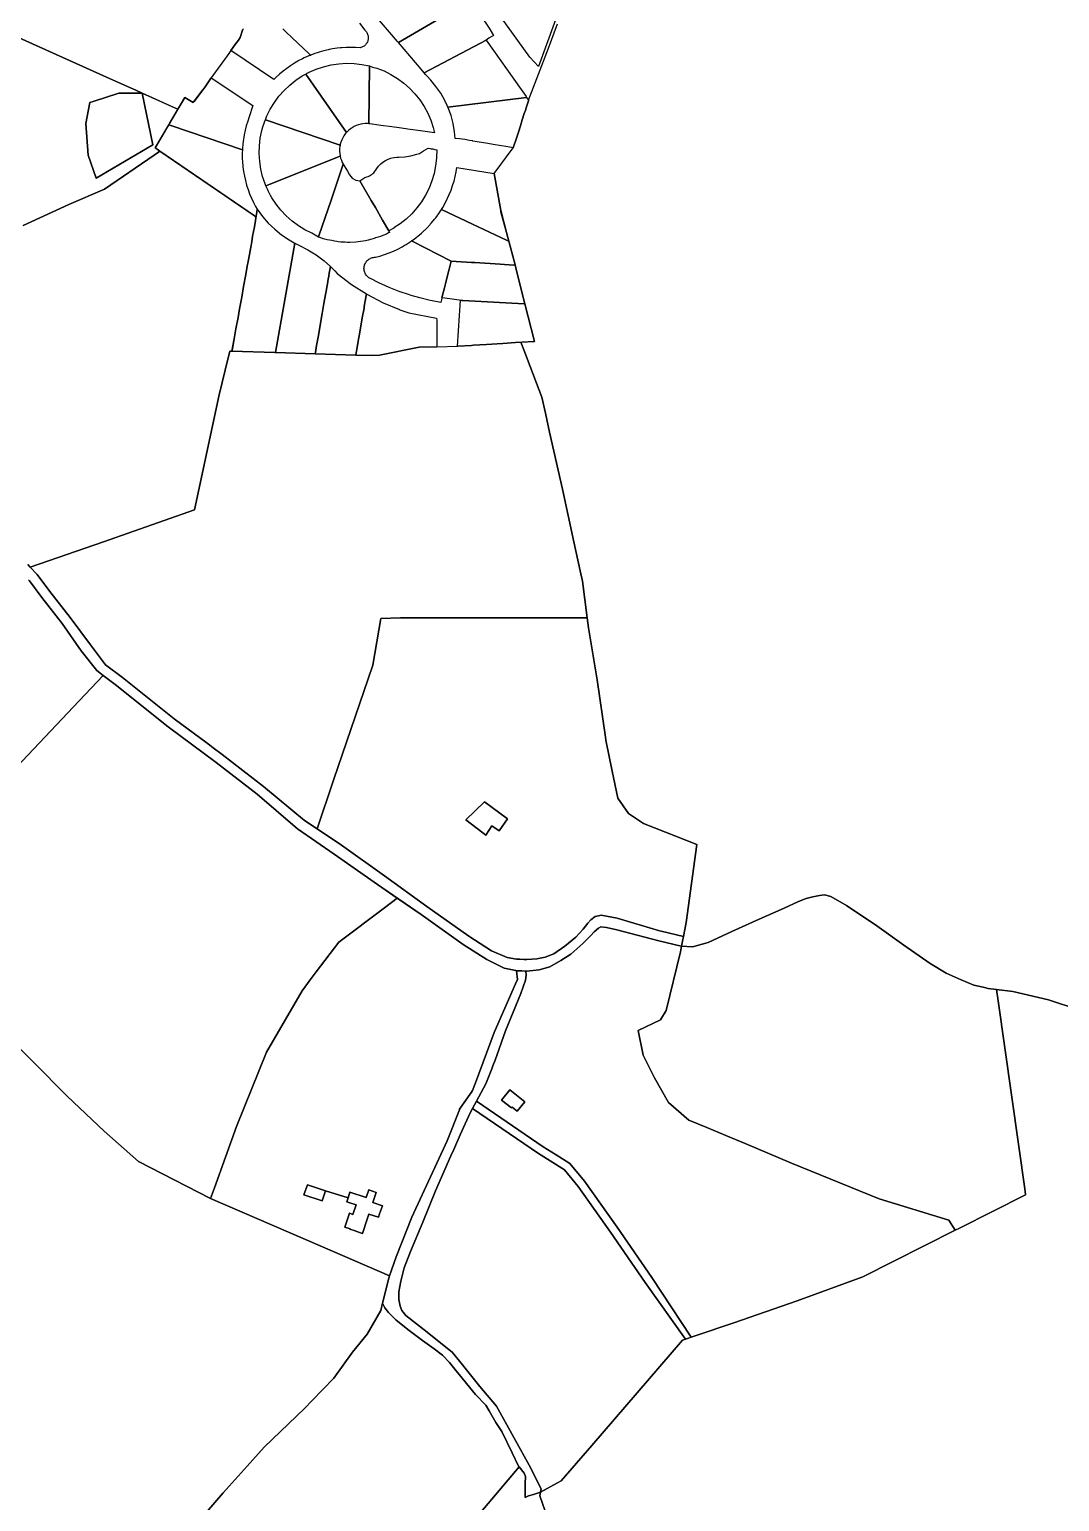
# Model space of a CAD drawing. Header units: metres. Extents: x 3 to 1027712, y 40 to 4430649.
# Drawn here: x 513000 to 513622, y 4410900 to 4411789 of the extents above; entities that cross this region are included whole.
import ezdxf

# ---------------------------------------------------------------- set-up
doc = ezdxf.new("R2010")
doc.units = ezdxf.units.M
doc.header["$MEASUREMENT"] = 0
doc.layers.add('A.ES.SDGC.CP.07003.cadastralparcel — CadastralParcel', color=1, linetype='Continuous')

msp = doc.modelspace()

# ---------------------------------------------------------------- linework, layer by layer
at = {"layer": 'A.ES.SDGC.CP.07003.cadastralparcel — CadastralParcel', "color": 7, "linetype": 'Continuous', "flags": 128}
for points in [[(513242.85, 4411795.78), (513244.45, 4411793.63), (513222.61, 4411780.91), (513222.13, 4411781.47), (513198.15, 4411809.66), (513220.04, 4411826.43), (513242.85, 4411795.78)], [(513238.19, 4411762.59), (513236.29, 4411764.83), (513222.61, 4411780.91), (513266.18, 4411806.29), (513277.88, 4411788.93), (513277.8, 4411788.88), (513278.02, 4411788.51), (513280.07, 4411785.1), (513277.26, 4411783.52), (513275.66, 4411782.4), (513238.19, 4411762.59)], [(513318.3, 4411796.92), (513307.14, 4411766.55), (513301.96, 4411772.13), (513281.31, 4411800.8), (513299.88, 4411814.01), (513318.3, 4411796.92)], [(513299.69, 4411748.3), (513300.03, 4411747.82), (513252.5, 4411741.85), (513252.05, 4411742.84), (513251.41, 4411744.22), (513251.08, 4411744.93), (513250.6, 4411745.99), (513248.13, 4411750.32), (513245.29, 4411754.41), (513242.11, 4411758.25), (513241.82, 4411758.56), (513240.08, 4411760.38), (513239.01, 4411761.63), (513238.19, 4411762.59), (513275.66, 4411782.4), (513296.69, 4411752.56), (513299.69, 4411748.3)], [(513187.37, 4411718.91), (513142.24, 4411734.32), (513143.14, 4411736.59), (513145.22, 4411740.77), (513147.67, 4411744.76), (513150.45, 4411748.52), (513153.55, 4411752.02), (513156.94, 4411755.24), (513160.6, 4411758.16), (513164.5, 4411760.74), (513166, 4411761.55), (513166.57, 4411761.86), (513191.26, 4411726.63), (513191.1, 4411726.45), (513190.5, 4411725.74), (513189.68, 4411724.6), (513188.97, 4411723.4), (513188.36, 4411722.13), (513187.96, 4411721.09), (513187.86, 4411720.82), (513187.48, 4411719.48), (513187.37, 4411718.91)], [(513167.14, 4411762.17), (513168.61, 4411762.97), (513172.9, 4411764.84), (513177.34, 4411766.32), (513181.88, 4411767.41), (513186.51, 4411768.1), (513191.18, 4411768.39), (513195.85, 4411768.27), (513200.5, 4411767.74), (513205.09, 4411766.81), (513204.78, 4411731.89), (513203.97, 4411731.95), (513202.57, 4411731.95), (513201.18, 4411731.83), (513199.8, 4411731.59), (513198.44, 4411731.23), (513197.12, 4411730.75), (513195.85, 4411730.17), (513194.64, 4411729.47), (513193.48, 4411728.68), (513192.4, 4411727.79), (513191.41, 4411726.8), (513191.26, 4411726.63), (513166.57, 4411761.86), (513167.14, 4411762.17)], [(513206.96, 4411765.97), (513209.57, 4411765.48), (513213.92, 4411763.77), (513218.11, 4411761.68), (513222.1, 4411759.23), (513225.86, 4411756.45), (513229.36, 4411753.35), (513232.58, 4411749.96), (513235.49, 4411746.3), (513238.07, 4411742.4), (513240.31, 4411738.29), (513242.17, 4411734), (513243.66, 4411729.57), (513244.41, 4411726.4), (513241.59, 4411726.79), (513235.85, 4411727.58), (513229.73, 4411728.42), (513223.02, 4411729.35), (513218.66, 4411729.95), (513211.9, 4411730.88), (513206.75, 4411731.59), (513205.37, 4411731.83), (513204.78, 4411731.89), (513205.09, 4411766.81), (513206.96, 4411765.97)], [(513084.35, 4411732.01), (513093.61, 4411747.77), (513098.67, 4411744.77), (513104.46, 4411752.45), (513105.38, 4411753.67), (513109.56, 4411759.56), (513134.61, 4411742.81), (513132.48, 4411735.98), (513131.54, 4411733.36), (513130.71, 4411730.69), (513130.01, 4411727.98), (513129.42, 4411725.25), (513129.18, 4411723.86), (513128.94, 4411722.5), (513128.59, 4411719.71), (513128.37, 4411716.93), (513128.34, 4411716.1), (513085.14, 4411730.91), (513083.94, 4411731.32), (513084.35, 4411732.01)], [(513067.76, 4411750.39), (513074.3, 4411719.13), (513040.11, 4411699.01), (513035.25, 4411712.88), (513033.86, 4411732.13), (513036.11, 4411744.62), (513038.31, 4411745.33), (513053.82, 4411750.35), (513067.76, 4411750.39)], [(513067.76, 4411750.39), (513053.82, 4411750.35), (513038.31, 4411745.33), (513036.11, 4411744.62), (513033.86, 4411732.13), (513035.25, 4411712.88), (513040.11, 4411699.01), (513074.3, 4411719.13), (513067.76, 4411750.39)], [(513300.03, 4411747.82), (513301.24, 4411746.09), (513301.16, 4411745.81), (513300.75, 4411744.57), (513300.16, 4411742.72), (513299.55, 4411740.85), (513299.46, 4411740.57), (513298.62, 4411737.98), (513297.42, 4411734.26), (513296.25, 4411730.65), (513295.03, 4411726.87), (513293.46, 4411722.01), (513292.31, 4411718.46), (513291.93, 4411717.3), (513288.67, 4411717.86), (513283.71, 4411718.7), (513281.09, 4411719.15), (513275.49, 4411720.1), (513271.43, 4411720.79), (513269.02, 4411721.2), (513267.51, 4411721.46), (513267.45, 4411721.47), (513265.49, 4411721.8), (513262.66, 4411722.28), (513261.12, 4411722.55), (513259.5, 4411722.82), (513256.79, 4411723.03), (513256.46, 4411727.04), (513255.62, 4411731.95), (513254.36, 4411736.77), (513252.68, 4411741.46), (513252.5, 4411741.85), (513300.03, 4411747.82)], [(513128.34, 4411716.1), (513128.26, 4411714.13), (513128.27, 4411711.34), (513128.28, 4411711.22), (513128.41, 4411708.55), (513128.59, 4411706.59), (513128.66, 4411705.77), (513129.04, 4411703), (513129.54, 4411700.24), (513130.16, 4411697.52), (513130.89, 4411694.82), (513131.08, 4411694.24), (513131.74, 4411692.16), (513132.71, 4411689.53), (513133.79, 4411686.95), (513134.98, 4411684.42), (513136.28, 4411681.95), (513137.24, 4411680.3), (513136.98, 4411678.47), (513136.48, 4411674.96), (513136.31, 4411675.82), (513078.53, 4411715.35), (513076.86, 4411716.49), (513075.69, 4411717.29), (513083.94, 4411731.32), (513085.14, 4411730.91), (513128.34, 4411716.1)], [(513140.1, 4411727.75), (513140.61, 4411730), (513141.42, 4411732.24), (513142.17, 4411734.12), (513142.24, 4411734.32), (513187.37, 4411718.91), (513187.33, 4411718.71), (513187.22, 4411718.1), (513187.1, 4411716.99), (513187.07, 4411716.71), (513187.05, 4411715.31), (513187.15, 4411713.92), (513187.36, 4411712.54), (513187.43, 4411712.25), (513142.61, 4411694.32), (513142.07, 4411695.57), (513140.58, 4411700), (513139.49, 4411704.55), (513138.8, 4411709.17), (513138.51, 4411713.84), (513138.63, 4411718.52), (513139.16, 4411723.17), (513140.1, 4411727.75)], [(513174.61, 4411664.11), (513174.37, 4411663.42), (513170.32, 4411665.8), (513166.13, 4411667.89), (513162.14, 4411670.33), (513158.38, 4411673.11), (513154.88, 4411676.21), (513151.66, 4411679.61), (513148.75, 4411683.27), (513146.16, 4411687.17), (513145.42, 4411688.54), (513143.93, 4411691.28), (513143.65, 4411691.92), (513142.61, 4411694.32), (513187.43, 4411712.25), (513187.7, 4411711.17), (513188, 4411710.29), (513188.15, 4411709.85), (513188.71, 4411708.57), (513189.25, 4411707.54), (513186.17, 4411698.37), (513181.94, 4411685.81), (513174.61, 4411664.11)], [(513202.34, 4411699.38), (513202.81, 4411699.67), (513203.59, 4411699.86), (513204.35, 4411700.12), (513205.09, 4411700.46), (513205.79, 4411700.83), (513206.46, 4411701.29), (513207.09, 4411701.78), (513207.68, 4411702.34), (513208.22, 4411702.92), (513208.7, 4411703.58), (513209.12, 4411704.23), (513209.13, 4411704.25), (513209.5, 4411704.96), (513210.61, 4411706.36), (513211.87, 4411707.62), (513213.26, 4411708.74), (513214.77, 4411709.69), (513216.38, 4411710.46), (513218.06, 4411711.06), (513219.8, 4411711.46), (513219.95, 4411711.48), (513221.57, 4411711.66), (513222.85, 4411711.68), (513226.51, 4411711.96), (513230.13, 4411712.55), (513233.68, 4411713.45), (513235.35, 4411713.99), (513237.81, 4411715.54), (513239.05, 4411716.33), (513240.46, 4411717.22), (513241.76, 4411716.96), (513242.43, 4411716.83), (513243.37, 4411716.64), (513244.68, 4411716.38), (513245.81, 4411716.16), (513245.62, 4411711.48), (513245.6, 4411711.05), (513245.07, 4411706.4), (513244.14, 4411701.82), (513242.81, 4411697.33), (513241.1, 4411692.98), (513239.01, 4411688.79), (513236.57, 4411684.81), (513233.79, 4411681.05), (513230.69, 4411677.54), (513227.3, 4411674.32), (513223.64, 4411671.41), (513219.91, 4411668.94), (513219.74, 4411668.83), (513216.73, 4411667.19), (513213.02, 4411673.63), (513208.66, 4411681.26), (513206.12, 4411685.57), (513199.19, 4411697.37), (513202.34, 4411699.38)], [(513174.61, 4411664.11), (513181.94, 4411685.81), (513186.17, 4411698.37), (513189.25, 4411707.54), (513189.84, 4411706.53), (513191.78, 4411703.21), (513193.08, 4411700.99), (513194.7, 4411698.97), (513196.83, 4411697.87), (513199.19, 4411697.37), (513206.12, 4411685.57), (513208.66, 4411681.26), (513213.02, 4411673.63), (513216.73, 4411667.19), (513217.29, 4411666.22), (513216.65, 4411665.91), (513215.3, 4411665.27), (513213.08, 4411664.4), (513211.67, 4411663.89), (513210.26, 4411663.38), (513208.84, 4411662.89), (513207.93, 4411662.58), (513206.5, 4411662.14), (513204.33, 4411661.58), (513202.68, 4411661.24), (513201.21, 4411660.98), (513199.72, 4411660.75), (513198.23, 4411660.56), (513196.82, 4411660.42), (513193.34, 4411660.26), (513191.84, 4411660.26), (513190.34, 4411660.3), (513188.85, 4411660.38), (513187.77, 4411660.47), (513186.28, 4411660.67), (513185.4, 4411660.8), (513183.92, 4411661.04), (513182.44, 4411661.29), (513180.96, 4411661.55), (513179.48, 4411661.82), (513178.66, 4411662), (513177.22, 4411662.41), (513177.2, 4411662.41), (513175.78, 4411662.9), (513174.37, 4411663.42), (513174.61, 4411664.11)], [(513280.52, 4411701.87), (513284.37, 4411679.41), (513287.85, 4411666.19), (513289.24, 4411660.91), (513287.87, 4411661.57), (513267.34, 4411671.31), (513248.62, 4411680.19), (513249.38, 4411681.4), (513250.8, 4411683.92), (513252.11, 4411686.5), (513252.3, 4411686.91), (513253.3, 4411689.13), (513254.38, 4411691.81), (513255.34, 4411694.53), (513255.55, 4411695.24), (513256.17, 4411697.3), (513256.89, 4411700.1), (513257.48, 4411702.93), (513257.88, 4411705.4), (513280.52, 4411701.87)], [(513159.66, 4411659.97), (513159.93, 4411659.83), (513148.28, 4411593.75), (513147.98, 4411593.76), (513122.07, 4411594.61), (513123.39, 4411601.94), (513124.47, 4411607.98), (513125.73, 4411614.96), (513126.66, 4411620.13), (513127.94, 4411627.23), (513129.07, 4411633.52), (513130.41, 4411640.94), (513131.3, 4411645.86), (513131.82, 4411648.76), (513132.57, 4411652.94), (513133.37, 4411657.34), (513133.96, 4411660.63), (513134.55, 4411663.9), (513135.06, 4411666.73), (513135.59, 4411669.69), (513136.27, 4411673.46), (513136.48, 4411674.96), (513136.98, 4411678.47), (513137.24, 4411680.3), (513140.42, 4411675.94), (513143.97, 4411671.87), (513147.87, 4411668.13), (513152.07, 4411664.75), (513156.56, 4411661.74), (513159.66, 4411659.97)], [(513246.41, 4411676.86), (513247.14, 4411677.93), (513247.84, 4411678.95), (513248.19, 4411679.51), (513248.62, 4411680.19), (513267.34, 4411671.31), (513287.87, 4411661.57), (513289.24, 4411660.91), (513293.01, 4411646.62), (513292.02, 4411646.51), (513284.08, 4411647.03), (513268.7, 4411648.03), (513266.65, 4411648.16), (513257.42, 4411648.76), (513254.43, 4411648.95), (513230.9, 4411660.94), (513230.51, 4411661.14), (513232.05, 4411662.23), (513233.4, 4411663.27), (513234.34, 4411664), (513236.54, 4411665.87), (513238.43, 4411667.62), (513238.66, 4411667.84), (513240.69, 4411669.89), (513241.05, 4411670.29), (513242.63, 4411672.04), (513244.47, 4411674.27), (513245.1, 4411675.11), (513246.21, 4411676.57), (513246.41, 4411676.86)], [(513159.93, 4411659.83), (513161.28, 4411659.14), (513162.51, 4411658.55), (513167.86, 4411655.83), (513172.96, 4411652.66), (513177.76, 4411649.05), (513181.57, 4411645.64), (513180.86, 4411641.63), (513180.54, 4411639.83), (513180.23, 4411638.05), (513179.71, 4411635.13), (513179.37, 4411633.2), (513178.91, 4411630.58), (513178.6, 4411628.83), (513177.64, 4411623.37), (513176.55, 4411617.21), (513175.55, 4411611.55), (513174.65, 4411606.48), (513174.05, 4411603.05), (513173.16, 4411598.01), (513172.41, 4411593.77), (513172.26, 4411592.97), (513148.28, 4411593.75), (513159.93, 4411659.83)], [(513230.51, 4411661.14), (513230.9, 4411660.94), (513254.43, 4411648.95), (513252.99, 4411643.21), (513251.84, 4411638.67), (513250.99, 4411635.29), (513250.37, 4411632.8), (513249.03, 4411627.5), (513248.85, 4411626.77), (513248.55, 4411625.59), (513248.13, 4411623.93), (513243.05, 4411624.91), (513241.75, 4411625.16), (513235.43, 4411626.69), (513230.33, 4411628.17), (513229.19, 4411628.5), (513223.04, 4411630.6), (513217, 4411632.98), (513212.51, 4411635), (513211.07, 4411635.64), (513205.27, 4411638.57), (513205.22, 4411638.6), (513204.76, 4411638.88), (513204.28, 4411639.24), (513203.84, 4411639.64), (513203.43, 4411640.07), (513203.06, 4411640.54), (513202.73, 4411641.04), (513202.45, 4411641.57), (513202.22, 4411642.12), (513202.03, 4411642.69), (513201.9, 4411643.27), (513201.82, 4411643.86), (513201.79, 4411644.46), (513201.81, 4411645.06), (513201.89, 4411645.65), (513202.02, 4411646.23), (513202.2, 4411646.8), (513202.36, 4411647.19), (513202.43, 4411647.35), (513202.71, 4411647.88), (513203.03, 4411648.39), (513203.4, 4411648.86), (513203.81, 4411649.3), (513204.25, 4411649.7), (513204.73, 4411650.05), (513205.23, 4411650.37), (513205.77, 4411650.64), (513206.32, 4411650.86), (513206.89, 4411651.03), (513207.48, 4411651.15), (513208.07, 4411651.22), (513208.67, 4411651.24), (513211.46, 4411651.99), (513214.21, 4411652.87), (513216.91, 4411653.86), (513216.92, 4411653.86), (513219.59, 4411654.97), (513221.85, 4411656.03), (513222.21, 4411656.2), (513224.77, 4411657.54), (513226.75, 4411658.7), (513227.26, 4411659), (513229.69, 4411660.56), (513230.05, 4411660.82), (513230.51, 4411661.14)], [(513292.02, 4411646.51), (513293.01, 4411646.62), (513293.94, 4411643.09), (513299, 4411623.03), (513298.48, 4411623.04), (513261.52, 4411625.07), (513260.9, 4411625.15), (513250.53, 4411626.54), (513248.85, 4411626.77), (513249.03, 4411627.5), (513250.37, 4411632.8), (513250.99, 4411635.29), (513251.84, 4411638.67), (513252.99, 4411643.21), (513254.43, 4411648.95), (513257.42, 4411648.76), (513266.65, 4411648.16), (513268.7, 4411648.03), (513284.08, 4411647.03), (513292.02, 4411646.51)], [(513196.83, 4411592.16), (513172.26, 4411592.97), (513172.41, 4411593.77), (513173.16, 4411598.01), (513174.05, 4411603.05), (513174.65, 4411606.48), (513175.55, 4411611.55), (513176.55, 4411617.21), (513177.64, 4411623.37), (513178.6, 4411628.83), (513178.91, 4411630.58), (513179.37, 4411633.2), (513179.71, 4411635.13), (513180.23, 4411638.05), (513180.54, 4411639.83), (513180.86, 4411641.63), (513181.57, 4411645.64), (513182.23, 4411645.04), (513184.13, 4411643.11), (513185.62, 4411641.48), (513194.34, 4411634.78), (513203.3, 4411629.07), (513202.97, 4411627.15), (513202.73, 4411625.78), (513202.39, 4411623.86), (513202.16, 4411622.52), (513201.97, 4411621.46), (513201.81, 4411620.56), (513200.77, 4411614.61), (513199.26, 4411606.01), (513198.32, 4411600.65), (513197.62, 4411596.66), (513197.08, 4411593.6), (513196.83, 4411592.16)], [(513206.13, 4411591.86), (513196.83, 4411592.16), (513197.08, 4411593.6), (513197.62, 4411596.66), (513198.32, 4411600.65), (513199.26, 4411606.01), (513200.77, 4411614.61), (513201.81, 4411620.56), (513201.97, 4411621.46), (513202.16, 4411622.52), (513202.39, 4411623.86), (513202.73, 4411625.78), (513202.97, 4411627.15), (513203.3, 4411629.07), (513203.61, 4411628.87), (513213.36, 4411623.79), (513223.22, 4411619.69), (513223.52, 4411619.58), (513228.83, 4411617.78), (513245.53, 4411614.44), (513245.7, 4411613.33), (513245.7, 4411597.21), (513235.07, 4411596.98), (513211.24, 4411592.13), (513206.13, 4411591.86)], [(513258.25, 4411597.53), (513260.06, 4411625.26), (513260.9, 4411625.15), (513261.52, 4411625.07), (513298.48, 4411623.04), (513299, 4411623.03), (513304.7, 4411600.47), (513293.33, 4411599.75), (513285.74, 4411599.27), (513282.32, 4411599.05), (513275.89, 4411598.64), (513267.65, 4411598.12), (513266.65, 4411598.06), (513258.52, 4411597.54), (513258.25, 4411597.53)], [(513120.84, 4411594.62), (513122.07, 4411594.61), (513147.98, 4411593.76), (513148.28, 4411593.75), (513172.26, 4411592.97), (513196.83, 4411592.16), (513206.13, 4411591.86), (513211.24, 4411592.13), (513235.07, 4411596.98), (513245.7, 4411597.21), (513258.52, 4411597.54), (513266.65, 4411598.06), (513267.65, 4411598.12), (513275.89, 4411598.64), (513282.32, 4411599.05), (513285.74, 4411599.27), (513293.33, 4411599.75), (513296.62, 4411599.96), (513298.27, 4411595.28), (513307.64, 4411570.97), (513309.25, 4411566.8), (513311.33, 4411557.1), (513313.8, 4411545.62), (513321.75, 4411511.29), (513328.52, 4411479.38), (513332.44, 4411461.93), (513333.84, 4411455.69), (513336.68, 4411433.39), (513235.89, 4411433.39), (513223.83, 4411433.39), (513211.99, 4411433.11), (513207.21, 4411404.88), (513183.48, 4411335.36), (513173.47, 4411306.02), (513165.91, 4411311.09), (513141.01, 4411331.67), (513116.09, 4411350.93), (513110.63, 4411355), (513108.62, 4411356.5), (513107.02, 4411357.7), (513087.19, 4411372.5), (513055.96, 4411397.4), (513045.66, 4411405.03), (513036.59, 4411417.19), (513024.3, 4411433.79), (513012, 4411449.39), (513004.36, 4411459.68), (513000.26, 4411464.03), (513044.44, 4411479.44), (513099.51, 4411498.64), (513114.42, 4411568.25), (513118.01, 4411583), (513120.84, 4411594.62)], [(513188.17, 4411296.16), (513173.47, 4411306.02), (513183.48, 4411335.36), (513207.21, 4411404.88), (513211.99, 4411433.11), (513223.83, 4411433.39), (513235.89, 4411433.39), (513336.68, 4411433.39), (513337.44, 4411427.5), (513342.57, 4411396.11), (513347.61, 4411361.35), (513347.87, 4411359.55), (513351.65, 4411340.89), (513355.18, 4411324.6), (513361.54, 4411315.36), (513370.58, 4411309.37), (513402.92, 4411296.52), (513396.31, 4411249.52), (513394.72, 4411241.05), (513381.34, 4411244.19), (513380.37, 4411244.48), (513354.76, 4411252.15), (513345.11, 4411253.92), (513343.5, 4411253.58), (513341.47, 4411253.15), (513338.82, 4411251.16), (513337.05, 4411249.09), (513334.21, 4411245.49), (513329.85, 4411240.53), (513323.2, 4411235.22), (513316.53, 4411230.54), (513311.24, 4411228.58), (513306.26, 4411227.59), (513300.09, 4411227.23), (513298.3, 4411227.24), (513295.9, 4411227.25), (513294.3, 4411227.26), (513294.01, 4411227.31), (513288.32, 4411228.25), (513278.8, 4411232.41), (513265.07, 4411241.2), (513239.82, 4411259.12), (513214.24, 4411277.71), (513188.17, 4411296.16)], [(513273.51, 4411303.7), (513263.31, 4411311.42), (513274.61, 4411322.35), (513288.47, 4411312.15), (513283.37, 4411304.86), (513278.99, 4411307.77), (513275.34, 4411302.31), (513273.51, 4411303.7)], [(513263.31, 4411311.42), (513273.51, 4411303.7), (513275.34, 4411302.31), (513278.99, 4411307.77), (513283.37, 4411304.86), (513288.47, 4411312.15), (513274.61, 4411322.35), (513263.31, 4411311.42)], [(513269.2, 4411152.74), (513267.43, 4411147.96), (513266.82, 4411147.08), (513262.38, 4411140.71), (513259.57, 4411136.68), (513259.45, 4411136.38), (513252.05, 4411117.55), (513230.78, 4411071.57), (513221.21, 4411047.66), (513217.27, 4411036.16), (513175.26, 4411054.26), (513109.17, 4411082.73), (513111.52, 4411089.26), (513124.84, 4411126.31), (513142.9, 4411171.15), (513164.4, 4411208.26), (513169.36, 4411214.79), (513173, 4411219.6), (513186.62, 4411237.57), (513214.09, 4411258.35), (513221.83, 4411264.21), (513236.32, 4411254.25), (513261.71, 4411236.22), (513275.96, 4411227.11), (513286.54, 4411221.86), (513293.5, 4411220.41), (513293.89, 4411220.39), (513294.48, 4411215.14), (513293.32, 4411212.5), (513280.43, 4411183.15), (513269.2, 4411152.74)], [(513370.47, 4411169.33), (513367.35, 4411184.28), (513380.96, 4411190.8), (513384.26, 4411196.41), (513392.98, 4411231.78), (513393.63, 4411235.2), (513400.24, 4411234.82), (513408.17, 4411237), (513409.73, 4411237.43), (513423.96, 4411244.07), (513440.57, 4411251.42), (513455.52, 4411258.06), (513464.29, 4411262.09), (513468.8, 4411263.98), (513472.83, 4411264.93), (513476.87, 4411265.88), (513479.95, 4411266.12), (513483.75, 4411265.17), (513493.24, 4411259.72), (513511.51, 4411247.39), (513527.88, 4411235.77), (513543.77, 4411224.63), (513553.5, 4411218.94), (513562.51, 4411214.91), (513570.11, 4411211.59), (513575.88, 4411210.35), (513578.88, 4411209.7), (513583.91, 4411209.04), (513584.87, 4411202.26), (513601.09, 4411087.3), (513601.41, 4411084.99), (513561.51, 4411064.95), (513558.94, 4411063.66), (513555.02, 4411069.63), (513512.9, 4411082.65), (513460.08, 4411104.2), (513431.97, 4411115.96), (513420.37, 4411120.81), (513408.87, 4411125.64), (513398.05, 4411130.19), (513385.79, 4411140.72), (513377.34, 4411155.64), (513370.47, 4411169.33)], [(513272.53, 4411146.73), (513275.48, 4411152.1), (513278.96, 4411161.03), (513279.69, 4411162.89), (513281.02, 4411166.3), (513287.29, 4411184.12), (513296.47, 4411206.65), (513299.37, 4411214.59), (513299.85, 4411217.72), (513299.63, 4411220.05), (513300.21, 4411220.02), (513307.56, 4411220.81), (513314.13, 4411222.65), (513320.7, 4411226.45), (513326.8, 4411230.42), (513333.97, 4411236.82), (513338.82, 4411241.64), (513340.87, 4411243.79), (513343.37, 4411246.16), (513344.94, 4411246.81), (513348.23, 4411246.42), (513354.54, 4411244.98), (513379.79, 4411238.38), (513393.36, 4411235.21), (513393.63, 4411235.2), (513392.98, 4411231.78), (513384.26, 4411196.41), (513380.96, 4411190.8), (513367.35, 4411184.28), (513370.47, 4411169.33), (513377.34, 4411155.64), (513385.79, 4411140.72), (513398.05, 4411130.19), (513408.87, 4411125.64), (513420.37, 4411120.81), (513431.97, 4411115.96), (513460.08, 4411104.2), (513512.9, 4411082.65), (513555.02, 4411069.63), (513558.94, 4411063.66), (513503.02, 4411035.58), (513463.51, 4411021.06), (513425.15, 4411007.8), (513401.75, 4410999.87), (513399.43, 4410999.08), (513375.75, 4411034.99), (513354.78, 4411065.41), (513335.04, 4411093.19), (513326.15, 4411103.84), (513317.87, 4411109.1), (513310.04, 4411114.08), (513269.7, 4411141.55), (513272.53, 4411146.73)], [(513214.48, 4411016.83), (513213.04, 4411019.54), (513216.76, 4411034.67), (513217.27, 4411036.16), (513221.21, 4411047.66), (513230.78, 4411071.57), (513252.05, 4411117.55), (513259.45, 4411136.38), (513259.57, 4411136.68), (513262.38, 4411140.71), (513266.82, 4411147.08), (513267.43, 4411147.96), (513269.2, 4411152.74), (513280.43, 4411183.15), (513293.32, 4411212.5), (513294.48, 4411215.14), (513293.89, 4411220.39), (513297.11, 4411220.2), (513299.63, 4411220.05), (513299.85, 4411217.72), (513299.37, 4411214.59), (513296.47, 4411206.65), (513287.29, 4411184.12), (513281.02, 4411166.3), (513279.69, 4411162.89), (513278.96, 4411161.03), (513275.48, 4411152.1), (513272.53, 4411146.73), (513269.7, 4411141.55), (513268.49, 4411139.35), (513267.28, 4411137.15), (513265.84, 4411134.53), (513259.97, 4411121.35), (513255.97, 4411112.38), (513254.28, 4411108.52), (513245.08, 4411087.43), (513237.37, 4411068.41), (513229.9, 4411050.83), (513226.04, 4411040.96), (513224.12, 4411032.78), (513222.91, 4411026.52), (513222.91, 4411021.71), (513223.63, 4411017.85), (513224.6, 4411015.21), (513227.01, 4411012.08), (513239.92, 4411002.1), (513242.09, 4411000.35), (513255.03, 4410989.95), (513259.66, 4410984.29), (513271.81, 4410969.26), (513281.83, 4410957.43), (513293.26, 4410936.68), (513301.58, 4410921.83), (513308.77, 4410907.49), (513308.37, 4410905.39), (513304.17, 4410904.11), (513301.26, 4410903.21), (513299.19, 4410902.31), (513299.12, 4410907.61), (513299.08, 4410910.75), (513299.32, 4410914.84), (513298.6, 4410917.01), (513295.49, 4410920.77), (513295.22, 4410921.09), (513291.37, 4410929.29), (513285.1, 4410942.04), (513281.49, 4410947.58), (513278.21, 4410953.17), (513277.4, 4410954.56), (513275.47, 4410957.93), (513269.2, 4410964.43), (513257.4, 4410978.63), (513253.51, 4410983.85), (513249.17, 4410988.18), (513244.11, 4410992.03), (513237.12, 4410997.09), (513228.21, 4411003.59), (513220.98, 4411009.61), (513216.65, 4411013.94), (513214.48, 4411016.83)], [(513298.93, 4411141.28), (513294.29, 4411135.5), (513291.21, 4411137.97), (513290.82, 4411137.48), (513284.94, 4411142.19), (513289.96, 4411148.47), (513298.93, 4411141.28)], [(513298.93, 4411141.28), (513289.96, 4411148.47), (513284.94, 4411142.19), (513290.82, 4411137.48), (513291.21, 4411137.97), (513294.29, 4411135.5), (513298.93, 4411141.28)], [(513307.29, 4411109.9), (513267.28, 4411137.15), (513268.49, 4411139.35), (513269.7, 4411141.55), (513310.04, 4411114.08), (513317.87, 4411109.1), (513326.15, 4411103.84), (513335.04, 4411093.19), (513354.78, 4411065.41), (513375.75, 4411034.99), (513399.43, 4410999.08), (513397.25, 4410998.34), (513395.91, 4410997.89), (513371.65, 4411032.13), (513350.68, 4411062.54), (513331.08, 4411090.14), (513322.81, 4411100.04), (513307.29, 4411109.9)], [(513242.09, 4411000.35), (513239.92, 4411002.1), (513227.01, 4411012.08), (513224.6, 4411015.21), (513223.63, 4411017.85), (513222.91, 4411021.71), (513222.91, 4411026.52), (513224.12, 4411032.78), (513226.04, 4411040.96), (513229.9, 4411050.83), (513237.37, 4411068.41), (513245.08, 4411087.43), (513254.28, 4411108.52), (513255.97, 4411112.38), (513259.97, 4411121.35), (513265.84, 4411134.53), (513267.28, 4411137.15), (513307.29, 4411109.9), (513322.81, 4411100.04), (513331.08, 4411090.14), (513350.68, 4411062.54), (513371.65, 4411032.13), (513395.91, 4410997.89), (513394.23, 4410997.32), (513339.51, 4410933.62), (513320.89, 4410912.21), (513318.76, 4410911.04), (513308.37, 4410905.39), (513308.77, 4410907.49), (513301.58, 4410921.83), (513293.26, 4410936.68), (513281.83, 4410957.43), (513271.81, 4410969.26), (513259.66, 4410984.29), (513255.03, 4410989.95), (513242.09, 4411000.35)], [(513192.19, 4411083.25), (513193.34, 4411086.65), (513203.14, 4411083.33), (513204.73, 4411088.01), (513209.23, 4411086.49), (513207.16, 4411080.38), (513212.89, 4411078.44), (513211.23, 4411073.56), (513210.53, 4411071.48), (513204.8, 4411073.42), (513203.72, 4411070.25), (513200.83, 4411061.72), (513199.17, 4411062.29), (513195.91, 4411063.39), (513193.3, 4411064.28), (513193.37, 4411064.47), (513190.15, 4411065.56), (513192.97, 4411073.89), (513195.15, 4411073.15), (513197.09, 4411078.88), (513193.26, 4411080.18), (513191.36, 4411080.83), (513192.16, 4411083.17), (513178.5, 4411087.39), (513176.44, 4411081.3), (513165.55, 4411085), (513167.64, 4411091.15), (513178.53, 4411087.46), (513192.19, 4411083.25)], [(513178.53, 4411087.46), (513167.64, 4411091.15), (513165.55, 4411085), (513176.44, 4411081.3), (513178.5, 4411087.39), (513192.16, 4411083.17), (513191.36, 4411080.83), (513193.26, 4411080.18), (513197.09, 4411078.88), (513195.15, 4411073.15), (513192.97, 4411073.89), (513190.15, 4411065.56), (513193.37, 4411064.47), (513193.3, 4411064.28), (513195.91, 4411063.39), (513199.17, 4411062.29), (513200.83, 4411061.72), (513203.72, 4411070.25), (513204.8, 4411073.42), (513210.53, 4411071.48), (513211.23, 4411073.56), (513212.89, 4411078.44), (513207.16, 4411080.38), (513209.23, 4411086.49), (513204.73, 4411088.01), (513203.14, 4411083.33), (513193.34, 4411086.65), (513192.19, 4411083.25), (513178.53, 4411087.46)]]:
    msp.add_lwpolyline(points, close=True, dxfattribs=at)
for points in [[(513129.07, 4411789.3), (513128.43, 4411788.6), (513128.43, 4411788.6), (513128.39, 4411788.47), (513127.09, 4411783.88), (513125.9, 4411782.33), (513124.58, 4411780.51), (513124.41, 4411780.28), (513119.06, 4411772.95), (513110.58, 4411760.99), (513109.56, 4411759.56), (513105.38, 4411753.67), (513104.46, 4411752.45), (513099.14, 4411745.38), (513098.67, 4411744.77), (513095.54, 4411746.62), (513093.61, 4411747.77), (513089.4, 4411740.62), (513086.9, 4411741.74), (513067.76, 4411750.39), (513064.03, 4411752.09), (513062.55, 4411752.75), (513046.28, 4411760.11), (513019.96, 4411771.98), (512915.69, 4411819.08)], [(512915.69, 4411819.08), (513019.96, 4411771.98), (513046.28, 4411760.11), (513062.55, 4411752.75), (513064.03, 4411752.09), (513067.76, 4411750.39), (513067.76, 4411750.39), (513089.4, 4411740.62), (513075.69, 4411717.29), (513076.86, 4411716.49), (513078.53, 4411715.35), (513075.09, 4411712.99), (513045.13, 4411692.43), (513023.61, 4411683.21), (512995.94, 4411670.41)], [(513152.76, 4411789.12), (513154.98, 4411787.04), (513158.09, 4411784.13), (513162.08, 4411780.38), (513168.58, 4411774.29), (513169.54, 4411773.4), (513169.59, 4411773.35), (513169.44, 4411773.28), (513167.05, 4411772.27), (513165.66, 4411771.61), (513164.56, 4411771.08), (513162.12, 4411769.79), (513161.78, 4411769.59), (513159.73, 4411768.39), (513157.41, 4411766.89), (513155.16, 4411765.3), (513152.97, 4411763.61), (513150.86, 4411761.82), (513148.83, 4411759.95), (513147.44, 4411758.57), (513147.44, 4411758.57), (513121.36, 4411776.11), (513124.41, 4411780.28), (513125.9, 4411782.33), (513127.09, 4411783.88), (513128.39, 4411788.47), (513128.43, 4411788.6), (513129.07, 4411789.3)], [(513199.05, 4411792.64), (513202.4, 4411788.43), (513202.9, 4411787.79), (513203.23, 4411787.37), (513203.52, 4411786.92), (513203.78, 4411786.45), (513203.99, 4411785.96), (513204.15, 4411785.45), (513204.27, 4411784.93), (513204.35, 4411784.4), (513204.38, 4411783.86), (513204.36, 4411783.33), (513204.31, 4411782.85), (513204.3, 4411782.8), (513204.19, 4411782.27), (513204.04, 4411781.76), (513203.84, 4411781.26), (513203.6, 4411780.79), (513203.32, 4411780.33), (513203, 4411779.9), (513202.64, 4411779.5), (513202.25, 4411779.13), (513201.83, 4411778.8), (513201.38, 4411778.51), (513200.91, 4411778.25), (513200.48, 4411778.07), (513200.42, 4411778.04), (513199.91, 4411777.87), (513199.39, 4411777.75), (513196.63, 4411777.94), (513193.87, 4411778), (513192.9, 4411777.98), (513191.11, 4411777.95), (513188.35, 4411777.78), (513187.54, 4411777.7), (513185.6, 4411777.5), (513182.87, 4411777.09), (513180.76, 4411776.69), (513180.15, 4411776.57), (513177.46, 4411775.94), (513174.81, 4411775.19), (513173.55, 4411774.78), (513172.18, 4411774.33), (513169.59, 4411773.35), (513169.54, 4411773.4), (513168.58, 4411774.29), (513162.08, 4411780.38), (513158.09, 4411784.13), (513154.98, 4411787.04), (513152.76, 4411789.12)], [(513651.86, 4411190.68), (513615.32, 4411202.77), (513593.73, 4411207.75), (513583.91, 4411209.04), (513578.88, 4411209.7), (513575.88, 4411210.35), (513570.11, 4411211.59), (513562.51, 4411214.91), (513553.5, 4411218.94), (513543.77, 4411224.63), (513527.88, 4411235.77), (513511.51, 4411247.39), (513493.24, 4411259.72), (513483.75, 4411265.17), (513479.95, 4411266.12), (513476.87, 4411265.88), (513472.83, 4411264.93), (513468.8, 4411263.98), (513464.29, 4411262.09), (513455.52, 4411258.06), (513440.57, 4411251.42), (513423.96, 4411244.07), (513409.73, 4411237.43), (513408.17, 4411237), (513400.24, 4411234.82), (513393.63, 4411235.2), (513394.18, 4411238.13), (513394.72, 4411241.05), (513396.31, 4411249.52), (513402.92, 4411296.52), (513370.58, 4411309.37), (513361.54, 4411315.36), (513355.18, 4411324.6), (513351.65, 4411340.89), (513347.87, 4411359.55), (513347.61, 4411361.35), (513342.57, 4411396.11), (513337.44, 4411427.5), (513336.68, 4411433.39), (513333.84, 4411455.69), (513332.44, 4411461.93), (513328.52, 4411479.38), (513321.75, 4411511.29), (513313.8, 4411545.62), (513311.33, 4411557.1), (513309.25, 4411566.8), (513307.64, 4411570.97), (513298.27, 4411595.28), (513296.62, 4411599.96), (513304.7, 4411600.47), (513299, 4411623.03), (513293.94, 4411643.09), (513293.01, 4411646.62), (513287.85, 4411666.19), (513284.54, 4411678.77), (513284.37, 4411679.41), (513280.52, 4411701.87), (513291.93, 4411717.3), (513292.31, 4411718.46), (513293.46, 4411722.01), (513295.03, 4411726.87), (513296.25, 4411730.65), (513297.42, 4411734.26), (513298.62, 4411737.98), (513299.46, 4411740.57), (513299.55, 4411740.85), (513300.16, 4411742.72), (513300.75, 4411744.57), (513301.16, 4411745.81), (513301.24, 4411746.09), (513313.16, 4411777.59), (513318.67, 4411792.14)], [(512995.94, 4411670.41), (513023.61, 4411683.21), (513045.13, 4411692.43), (513075.09, 4411712.99), (513076.8, 4411714.16), (513078.53, 4411715.35), (513134.85, 4411676.82), (513136.31, 4411675.82), (513136.48, 4411674.96), (513136.27, 4411673.46), (513135.59, 4411669.69), (513135.06, 4411666.73), (513134.55, 4411663.9), (513133.96, 4411660.63), (513133.37, 4411657.34), (513132.57, 4411652.94), (513131.82, 4411648.76), (513131.3, 4411645.86), (513130.41, 4411640.94), (513129.07, 4411633.52), (513127.94, 4411627.23), (513126.66, 4411620.13), (513125.73, 4411614.96), (513124.47, 4411607.98), (513123.39, 4411601.94), (513122.31, 4411595.95), (513122.15, 4411595.07), (513122.07, 4411594.61), (513120.84, 4411594.62), (513120.84, 4411594.62), (513118.01, 4411583), (513114.42, 4411568.25), (513099.51, 4411498.64), (513044.44, 4411479.44), (513000.26, 4411464.03), (512998.72, 4411465.66)], [(512998.72, 4411465.66), (513000.26, 4411464.03), (513004.36, 4411459.68), (513012, 4411449.39), (513024.3, 4411433.79), (513036.59, 4411417.19), (513045.66, 4411405.03), (513055.96, 4411397.4), (513087.19, 4411372.5), (513107.02, 4411357.7), (513108.62, 4411356.5), (513110.63, 4411355), (513116.09, 4411350.93), (513141.01, 4411331.67), (513165.91, 4411311.09), (513173.47, 4411306.02), (513188.17, 4411296.16), (513214.24, 4411277.71), (513239.82, 4411259.12), (513265.07, 4411241.2), (513278.8, 4411232.41), (513288.32, 4411228.25), (513294.01, 4411227.31), (513294.3, 4411227.26), (513295.9, 4411227.25), (513298.3, 4411227.24), (513300.09, 4411227.23), (513306.26, 4411227.59), (513311.24, 4411228.58), (513316.53, 4411230.54), (513323.2, 4411235.22), (513329.85, 4411240.53), (513334.21, 4411245.49), (513337.05, 4411249.09), (513338.82, 4411251.16), (513341.47, 4411253.15), (513343.5, 4411253.58), (513345.11, 4411253.92), (513354.76, 4411252.15), (513380.37, 4411244.48), (513381.34, 4411244.19), (513394.72, 4411241.05), (513394.18, 4411238.13), (513393.63, 4411235.2), (513393.36, 4411235.21), (513379.79, 4411238.38), (513354.54, 4411244.98), (513348.23, 4411246.42), (513344.94, 4411246.81), (513343.37, 4411246.16), (513340.87, 4411243.79), (513338.82, 4411241.64), (513333.97, 4411236.82), (513326.8, 4411230.42), (513320.7, 4411226.45), (513314.13, 4411222.65), (513307.56, 4411220.81), (513300.21, 4411220.02), (513299.63, 4411220.05), (513297.11, 4411220.2), (513293.89, 4411220.39), (513293.5, 4411220.41), (513286.54, 4411221.86), (513275.96, 4411227.11), (513261.71, 4411236.22), (513236.32, 4411254.25), (513210, 4411272.34), (513183.72, 4411290.72), (513161.73, 4411306.13), (513137.26, 4411326.99), (513112.46, 4411346.15), (513083.52, 4411367.75), (513057.51, 4411388.49), (513052.3, 4411392.64), (513044.25, 4411398.69), (513040.34, 4411401.64), (513030.88, 4411413.58), (513019.53, 4411430.15), (513007.24, 4411445.75), (512999.76, 4411455.82), (512999.2, 4411456.47)], [(512999.2, 4411456.47), (512999.76, 4411455.82), (513007.24, 4411445.75), (513019.53, 4411430.15), (513030.88, 4411413.58), (513040.34, 4411401.64), (513044.25, 4411398.69), (513026.18, 4411379.58), (513002.37, 4411354.4), (512981.45, 4411332.39)], [(512981.45, 4411332.39), (513002.37, 4411354.4), (513026.18, 4411379.58), (513044.25, 4411398.69), (513052.3, 4411392.64), (513057.51, 4411388.49), (513083.52, 4411367.75), (513112.46, 4411346.15), (513137.26, 4411326.99), (513161.73, 4411306.13), (513183.72, 4411290.72), (513210, 4411272.34), (513221.83, 4411264.21), (513214.09, 4411258.35), (513186.62, 4411237.57), (513173, 4411219.6), (513169.36, 4411214.79), (513164.4, 4411208.26), (513142.9, 4411171.15), (513124.84, 4411126.31), (513111.52, 4411089.26), (513109.17, 4411082.73), (513065.69, 4411105.15), (513044.81, 4411123.48), (513022.58, 4411144.62), (512919.24, 4411248.7)], [(512919.24, 4411248.7), (513022.58, 4411144.62), (513044.81, 4411123.48), (513065.69, 4411105.15), (513109.17, 4411082.73), (513175.26, 4411054.26), (513217.27, 4411036.16), (513216.76, 4411034.67), (513213.04, 4411019.54), (513211.97, 4411015.2), (513203.77, 4411000.85), (513194.88, 4410989.91), (513183.59, 4410974.21), (513170.38, 4410960.66), (513166.04, 4410956.22), (513141.42, 4410932.64), (513131.27, 4410921.23), (513116.8, 4410904.96), (513106.77, 4410893.32)], [(513316.02, 4410880.02), (513307.95, 4410903.17), (513308.37, 4410905.39), (513318.76, 4410911.04), (513320.89, 4410912.21), (513339.51, 4410933.62), (513394.23, 4410997.32), (513395.91, 4410997.89), (513397.25, 4410998.34), (513399.43, 4410999.08), (513401.75, 4410999.87), (513425.15, 4411007.8), (513463.51, 4411021.06), (513503.02, 4411035.58), (513558.94, 4411063.66), (513561.51, 4411064.95), (513601.41, 4411084.99), (513601.09, 4411087.3), (513584.87, 4411202.26), (513583.91, 4411209.04), (513593.73, 4411207.75), (513615.32, 4411202.77), (513651.86, 4411190.68)], [(513106.77, 4410893.32), (513116.8, 4410904.96), (513131.27, 4410921.23), (513141.42, 4410932.64), (513166.04, 4410956.22), (513170.38, 4410960.66), (513183.59, 4410974.21), (513194.88, 4410989.91), (513203.77, 4411000.85), (513211.97, 4411015.2), (513213.04, 4411019.54), (513214.48, 4411016.83), (513216.65, 4411013.94), (513220.98, 4411009.61), (513228.21, 4411003.59), (513237.12, 4410997.09), (513244.11, 4410992.03), (513249.17, 4410988.18), (513253.51, 4410983.85), (513257.4, 4410978.63), (513269.2, 4410964.43), (513275.47, 4410957.93), (513277.4, 4410954.56), (513278.21, 4410953.17), (513281.49, 4410947.58), (513285.1, 4410942.04), (513291.37, 4410929.29), (513295.22, 4410921.09), (513295.49, 4410920.77), (513260.26, 4410879.02)], [(513260.26, 4410879.02), (513295.49, 4410920.77), (513298.6, 4410917.01), (513299.32, 4410914.84), (513299.08, 4410910.75), (513299.12, 4410907.61), (513299.19, 4410902.31), (513301.26, 4410903.21), (513304.17, 4410904.11), (513308.37, 4410905.39), (513307.95, 4410903.17), (513316.02, 4410880.02)]]:
    msp.add_lwpolyline(points, dxfattribs=at)

doc.saveas('drawing.dxf')
